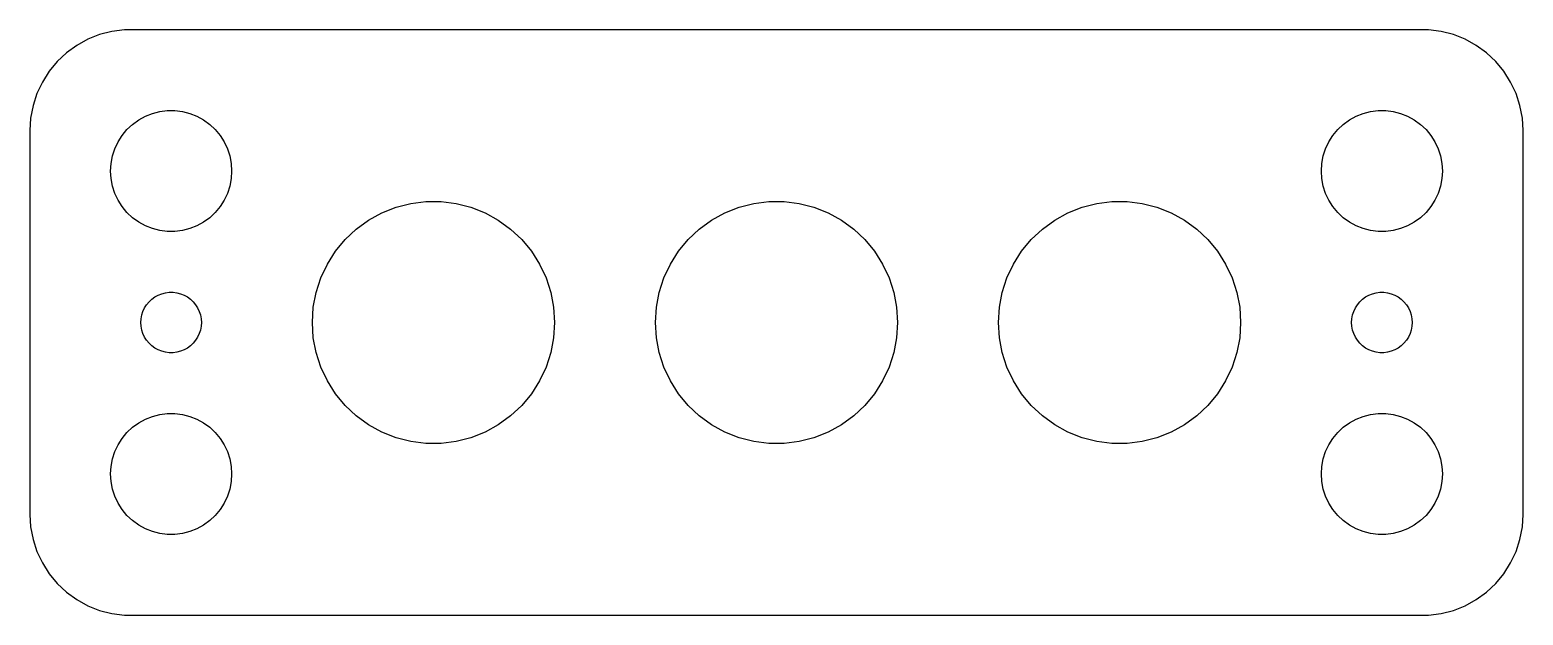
# Model space of a CAD drawing. Header units: metres. Extents: x -37 to 37, y -14.5 to 14.5.
import ezdxf

# ---------------------------------------------------------------- set-up
doc = ezdxf.new("R2010")
doc.units = ezdxf.units.M

msp = doc.modelspace()

# ---------------------------------------------------------------- linework, layer by layer
for p, q in [((-33.5451, 14.2553), (-34.1289, 14.0241)), ((-32.9369, 14.4114), (-33.5451, 14.2553)), ((-32.3139, 14.4901), (-32.9369, 14.4114)), ((32.3139, 14.4901), (-32.3139, 14.4901)), ((32.9369, 14.4114), (32.3139, 14.4901)), ((33.5451, 14.2553), (32.9369, 14.4114)), ((34.1289, 14.0241), (33.5451, 14.2553)), ((-35.1871, 13.3526), (-35.6448, 12.9227)), ((-34.6791, 13.7216), (-35.1871, 13.3526)), ((-34.1289, 14.0241), (-34.6791, 13.7216)), ((34.6791, 13.7216), (34.1289, 14.0241)), ((35.1871, 13.3526), (34.6791, 13.7216)), ((35.6448, 12.9227), (35.1871, 13.3526)), ((-35.6448, 12.9227), (-36.0451, 12.4389)), ((36.0451, 12.4389), (35.6448, 12.9227)), ((-36.3815, 11.9088), (-36.6489, 11.3406)), ((-36.0451, 12.4389), (-36.3815, 11.9088)), ((36.3815, 11.9088), (36.0451, 12.4389)), ((36.6489, 11.3406), (36.3815, 11.9088)), ((-36.6489, 11.3406), (-36.8429, 10.7434)), ((36.8429, 10.7434), (36.6489, 11.3406)), ((-36.8429, 10.7434), (-36.9606, 10.1267)), ((-30.927, 10.3532), (-30.5621, 10.4469)), ((-30.5621, 10.4469), (-30.1884, 10.4941)), ((-30.1884, 10.4941), (-29.8116, 10.4941)), ((-29.8116, 10.4941), (-29.4379, 10.4469)), ((-29.4379, 10.4469), (-29.0729, 10.3532)), ((29.0729, 10.3532), (29.4379, 10.4469)), ((29.4379, 10.4469), (29.8116, 10.4941)), ((29.8116, 10.4941), (30.1884, 10.4941)), ((30.1884, 10.4941), (30.5621, 10.4469)), ((30.5621, 10.4469), (30.927, 10.3532)), ((36.9606, 10.1267), (36.8429, 10.7434)), ((-36.9606, 10.1267), (-37, 9.5)), ((-32.1869, 9.55363), (-31.9123, 9.81154)), ((-31.9123, 9.81154), (-31.6075, 10.033)), ((-31.6075, 10.033), (-31.2773, 10.2145)), ((-31.2773, 10.2145), (-30.927, 10.3532)), ((-29.0729, 10.3532), (-28.7227, 10.2145)), ((-28.7227, 10.2145), (-28.3925, 10.033)), ((-28.3925, 10.033), (-28.0877, 9.81154)), ((-28.0877, 9.81154), (-27.8131, 9.55363)), ((27.8131, 9.55363), (28.0877, 9.81154)), ((28.0877, 9.81154), (28.3925, 10.033)), ((28.3925, 10.033), (28.7227, 10.2145)), ((28.7227, 10.2145), (29.0729, 10.3532)), ((30.927, 10.3532), (31.2773, 10.2145)), ((31.2773, 10.2145), (31.6075, 10.033)), ((31.6075, 10.033), (31.9123, 9.81154)), ((31.9123, 9.81154), (32.1869, 9.55363)), ((37, 9.5), (36.9606, 10.1267)), ((-37, 9.5), (-37, -9.5)), ((-32.7893, 8.60437), (-32.6289, 8.94525)), ((-32.6289, 8.94525), (-32.427, 9.26335)), ((-32.427, 9.26335), (-32.1869, 9.55363)), ((-27.8131, 9.55363), (-27.5729, 9.26335)), ((-27.5729, 9.26335), (-27.3711, 8.94525)), ((-27.3711, 8.94525), (-27.2107, 8.60437)), ((27.2107, 8.60437), (27.3711, 8.94525)), ((27.3711, 8.94525), (27.5729, 9.26335)), ((27.5729, 9.26335), (27.8131, 9.55363)), ((32.1869, 9.55363), (32.427, 9.26335)), ((32.427, 9.26335), (32.6289, 8.94525)), ((32.6289, 8.94525), (32.7893, 8.60437)), ((37, -9.5), (37, 9.5)), ((-32.9763, 7.87599), (-32.9057, 8.24606)), ((-32.9057, 8.24606), (-32.7893, 8.60437)), ((-27.2107, 8.60437), (-27.0942, 8.24606)), ((-27.0942, 8.24606), (-27.0237, 7.87599)), ((27.0237, 7.87599), (27.0942, 8.24606)), ((27.0942, 8.24606), (27.2107, 8.60437)), ((32.7893, 8.60437), (32.9057, 8.24606)), ((32.9057, 8.24606), (32.9763, 7.87599)), ((-33, 7.5), (-32.9763, 7.87599)), ((-32.9763, 7.12399), (-33, 7.5)), ((-27.0237, 7.87599), (-27, 7.5)), ((-27, 7.5), (-27.0237, 7.12399)), ((27, 7.5), (27.0237, 7.87599)), ((27.0237, 7.12399), (27, 7.5)), ((32.9763, 7.87599), (33, 7.5)), ((33, 7.5), (32.9763, 7.12399)), ((-32.9057, 6.75392), (-32.9763, 7.12399)), ((-32.7893, 6.39561), (-32.9057, 6.75392)), ((-27.0942, 6.75392), (-27.2107, 6.39561)), ((-27.0237, 7.12399), (-27.0942, 6.75392)), ((27.0942, 6.75392), (27.0237, 7.12399)), ((27.2107, 6.39561), (27.0942, 6.75392)), ((32.9057, 6.75392), (32.7893, 6.39561)), ((32.9763, 7.12399), (32.9057, 6.75392)), ((-32.6289, 6.05473), (-32.7893, 6.39561)), ((-32.427, 5.73663), (-32.6289, 6.05473)), ((-27.3711, 6.05473), (-27.5729, 5.73663)), ((-27.2107, 6.39561), (-27.3711, 6.05473)), ((-18.1243, 5.89372), (-17.3767, 5.98816)), ((-17.3767, 5.98816), (-16.6232, 5.98816)), ((-16.6232, 5.98816), (-15.8757, 5.89372)), ((-1.12428, 5.89372), (-0.37674, 5.98816)), ((-0.37674, 5.98816), (0.37674, 5.98816)), ((0.37674, 5.98816), (1.12428, 5.89372)), ((15.8757, 5.89372), (16.6232, 5.98816)), ((16.6232, 5.98816), (17.3767, 5.98816)), ((17.3767, 5.98816), (18.1243, 5.89372)), ((27.3711, 6.05473), (27.2107, 6.39561)), ((27.5729, 5.73663), (27.3711, 6.05473)), ((32.6289, 6.05473), (32.427, 5.73663)), ((32.7893, 6.39561), (32.6289, 6.05473)), ((-32.1869, 5.44635), (-32.427, 5.73663)), ((-31.9123, 5.18845), (-32.1869, 5.44635)), ((-31.6075, 4.96701), (-31.9123, 5.18845)), ((-28.0877, 5.18845), (-28.3925, 4.96701)), ((-27.8131, 5.44635), (-28.0877, 5.18845)), ((-27.5729, 5.73663), (-27.8131, 5.44635)), ((-20.215, 5.06596), (-19.5547, 5.42896)), ((-19.5547, 5.42896), (-18.8541, 5.70633)), ((-18.8541, 5.70633), (-18.1243, 5.89372)), ((-15.8757, 5.89372), (-15.1459, 5.70633)), ((-15.1459, 5.70633), (-14.4453, 5.42896)), ((-14.4453, 5.42896), (-13.785, 5.06596)), ((-3.21495, 5.06596), (-2.55467, 5.42896)), ((-2.55467, 5.42896), (-1.8541, 5.70633)), ((-1.8541, 5.70633), (-1.12428, 5.89372)), ((1.12428, 5.89372), (1.8541, 5.70633)), ((1.8541, 5.70633), (2.55467, 5.42896)), ((2.55467, 5.42896), (3.21495, 5.06596)), ((13.785, 5.06596), (14.4453, 5.42896)), ((14.4453, 5.42896), (15.1459, 5.70633)), ((15.1459, 5.70633), (15.8757, 5.89372)), ((18.1243, 5.89372), (18.8541, 5.70633)), ((18.8541, 5.70633), (19.5547, 5.42896)), ((19.5547, 5.42896), (20.215, 5.06596)), ((27.8131, 5.44635), (27.5729, 5.73663)), ((28.0877, 5.18845), (27.8131, 5.44635)), ((28.3925, 4.96701), (28.0877, 5.18845)), ((31.9123, 5.18845), (31.6075, 4.96701)), ((32.1869, 5.44635), (31.9123, 5.18845)), ((32.427, 5.73663), (32.1869, 5.44635)), ((-31.2773, 4.78551), (-31.6075, 4.96701)), ((-30.927, 4.64682), (-31.2773, 4.78551)), ((-30.5621, 4.55313), (-30.927, 4.64682)), ((-30.1884, 4.50591), (-30.5621, 4.55313)), ((-29.8116, 4.50591), (-30.1884, 4.50591)), ((-29.4379, 4.55313), (-29.8116, 4.50591)), ((-29.0729, 4.64682), (-29.4379, 4.55313)), ((-28.7227, 4.78551), (-29.0729, 4.64682)), ((-28.3925, 4.96701), (-28.7227, 4.78551)), ((-21.3738, 4.10727), (-20.8245, 4.62308)), ((-20.8245, 4.62308), (-20.215, 5.06596)), ((-13.785, 5.06596), (-13.1754, 4.62308)), ((-13.1754, 4.62308), (-12.6262, 4.10727)), ((-4.37381, 4.10727), (-3.82454, 4.62308)), ((-3.82454, 4.62308), (-3.21495, 5.06596)), ((3.21495, 5.06596), (3.82454, 4.62308)), ((3.82454, 4.62308), (4.37381, 4.10727)), ((12.6262, 4.10727), (13.1754, 4.62308)), ((13.1754, 4.62308), (13.785, 5.06596)), ((20.215, 5.06596), (20.8245, 4.62308)), ((20.8245, 4.62308), (21.3738, 4.10727)), ((28.7227, 4.78551), (28.3925, 4.96701)), ((29.0729, 4.64682), (28.7227, 4.78551)), ((29.4379, 4.55313), (29.0729, 4.64682)), ((29.8116, 4.50591), (29.4379, 4.55313)), ((30.1884, 4.50591), (29.8116, 4.50591)), ((30.5621, 4.55313), (30.1884, 4.50591)), ((30.927, 4.64682), (30.5621, 4.55313)), ((31.2773, 4.78551), (30.927, 4.64682)), ((31.6075, 4.96701), (31.2773, 4.78551)), ((-21.8541, 3.5267), (-21.3738, 4.10727)), ((-12.6262, 4.10727), (-12.1459, 3.5267)), ((-4.8541, 3.5267), (-4.37381, 4.10727)), ((4.37381, 4.10727), (4.8541, 3.5267)), ((12.1459, 3.5267), (12.6262, 4.10727)), ((21.3738, 4.10727), (21.8541, 3.5267)), ((-22.2578, 2.89052), (-21.8541, 3.5267)), ((-12.1459, 3.5267), (-11.7422, 2.89052)), ((-5.25783, 2.89052), (-4.8541, 3.5267)), ((4.8541, 3.5267), (5.25783, 2.89052)), ((11.7422, 2.89052), (12.1459, 3.5267)), ((21.8541, 3.5267), (22.2578, 2.89052)), ((-22.5787, 2.20874), (-22.2578, 2.89052)), ((-11.7422, 2.89052), (-11.4213, 2.20874)), ((-5.57864, 2.20874), (-5.25783, 2.89052)), ((5.25783, 2.89052), (5.57864, 2.20874)), ((11.4213, 2.20874), (11.7422, 2.89052)), ((22.2578, 2.89052), (22.5787, 2.20874)), ((-30.2811, 1.47342), (-30.0942, 1.49704)), ((-30.0942, 1.49704), (-29.9058, 1.49704)), ((-29.9058, 1.49704), (-29.7189, 1.47342)), ((-22.9527, 0.751999), (-22.8115, 1.49213)), ((-22.8115, 1.49213), (-22.5787, 2.20874)), ((-11.4213, 2.20874), (-11.1885, 1.49213)), ((-11.1885, 1.49213), (-11.0473, 0.751999)), ((-5.95268, 0.751999), (-5.81149, 1.49213)), ((-5.81149, 1.49213), (-5.57864, 2.20874)), ((5.57864, 2.20874), (5.81149, 1.49213)), ((5.81149, 1.49213), (5.95268, 0.751999)), ((11.0473, 0.751999), (11.1885, 1.49213)), ((11.1885, 1.49213), (11.4213, 2.20874)), ((22.5787, 2.20874), (22.8115, 1.49213)), ((22.8115, 1.49213), (22.9527, 0.751999)), ((29.7189, 1.47342), (29.9058, 1.49704)), ((29.9058, 1.49704), (30.0942, 1.49704)), ((30.0942, 1.49704), (30.2811, 1.47342)), ((-31.3145, 0.722626), (-31.2135, 0.881668)), ((-31.2135, 0.881668), (-31.0934, 1.02681)), ((-31.0934, 1.02681), (-30.9561, 1.15576)), ((-30.9561, 1.15576), (-30.8037, 1.26648)), ((-30.8037, 1.26648), (-30.6387, 1.35724)), ((-30.6387, 1.35724), (-30.4635, 1.42657)), ((-30.4635, 1.42657), (-30.2811, 1.47342)), ((-29.7189, 1.47342), (-29.5365, 1.42657)), ((-29.5365, 1.42657), (-29.3613, 1.35724)), ((-29.3613, 1.35724), (-29.1963, 1.26648)), ((-29.1963, 1.26648), (-29.0439, 1.15576)), ((-29.0439, 1.15576), (-28.9065, 1.02681)), ((-28.9065, 1.02681), (-28.7865, 0.881668)), ((-28.7865, 0.881668), (-28.6855, 0.722626)), ((-23, 0), (-22.9527, 0.751999)), ((-11.0473, 0.751999), (-11, 0)), ((-6, 0), (-5.95268, 0.751999)), ((5.95268, 0.751999), (6, 0)), ((11, 0), (11.0473, 0.751999)), ((22.9527, 0.751999), (23, 0)), ((28.6855, 0.722626), (28.7865, 0.881668)), ((28.7865, 0.881668), (28.9065, 1.02681)), ((28.9065, 1.02681), (29.0439, 1.15576)), ((29.0439, 1.15576), (29.1963, 1.26648)), ((29.1963, 1.26648), (29.3613, 1.35724)), ((29.3613, 1.35724), (29.5365, 1.42657)), ((29.5365, 1.42657), (29.7189, 1.47342)), ((30.2811, 1.47342), (30.4635, 1.42657)), ((30.4635, 1.42657), (30.6387, 1.35724)), ((30.6387, 1.35724), (30.8037, 1.26648)), ((30.8037, 1.26648), (30.9561, 1.15576)), ((30.9561, 1.15576), (31.0934, 1.02681)), ((31.0934, 1.02681), (31.2135, 0.881668)), ((31.2135, 0.881668), (31.3145, 0.722626)), ((-31.5, 0), (-31.4882, 0.187988)), ((-31.4882, -0.187988), (-31.5, 0)), ((-31.4882, 0.187988), (-31.4529, 0.373032)), ((-31.4529, 0.373032), (-31.3947, 0.552185)), ((-31.3947, 0.552185), (-31.3145, 0.722626)), ((-28.6855, 0.722626), (-28.6053, 0.552185)), ((-28.6053, 0.552185), (-28.5471, 0.373032)), ((-28.5471, 0.373032), (-28.5118, 0.187988)), ((-28.5118, 0.187988), (-28.5, 0)), ((-28.5, 0), (-28.5118, -0.187988)), ((-22.9527, -0.751999), (-23, 0)), ((-11, 0), (-11.0473, -0.751999)), ((-5.95268, -0.751999), (-6, 0)), ((6, 0), (5.95268, -0.751999)), ((11.0473, -0.751999), (11, 0)), ((23, 0), (22.9527, -0.751999)), ((28.5, 0), (28.5118, 0.187988)), ((28.5118, -0.187988), (28.5, 0)), ((28.5118, 0.187988), (28.5471, 0.373032)), ((28.5471, 0.373032), (28.6053, 0.552185)), ((28.6053, 0.552185), (28.6855, 0.722626)), ((31.3145, 0.722626), (31.3947, 0.552185)), ((31.3947, 0.552185), (31.4529, 0.373032)), ((31.4529, 0.373032), (31.4882, 0.187988)), ((31.4882, 0.187988), (31.5, 0)), ((31.5, 0), (31.4882, -0.187988)), ((-31.4529, -0.373032), (-31.4882, -0.187988)), ((-31.3947, -0.552185), (-31.4529, -0.373032)), ((-31.3145, -0.722626), (-31.3947, -0.552185)), ((-31.2135, -0.881668), (-31.3145, -0.722626)), ((-28.6855, -0.722626), (-28.7865, -0.881668)), ((-28.6053, -0.552185), (-28.6855, -0.722626)), ((-28.5471, -0.373032), (-28.6053, -0.552185)), ((-28.5118, -0.187988), (-28.5471, -0.373032)), ((28.5471, -0.373032), (28.5118, -0.187988)), ((28.6053, -0.552185), (28.5471, -0.373032)), ((28.6855, -0.722626), (28.6053, -0.552185)), ((28.7865, -0.881668), (28.6855, -0.722626)), ((31.3145, -0.722626), (31.2135, -0.881668)), ((31.3947, -0.552185), (31.3145, -0.722626)), ((31.4529, -0.373032), (31.3947, -0.552185)), ((31.4882, -0.187988), (31.4529, -0.373032)), ((-31.0934, -1.02681), (-31.2135, -0.881668)), ((-30.9561, -1.15576), (-31.0934, -1.02681)), ((-30.8037, -1.26648), (-30.9561, -1.15576)), ((-30.6387, -1.35724), (-30.8037, -1.26648)), ((-30.4635, -1.42657), (-30.6387, -1.35724)), ((-30.2811, -1.47342), (-30.4635, -1.42657)), ((-30.0942, -1.49704), (-30.2811, -1.47342)), ((-29.7189, -1.47342), (-29.9058, -1.49704)), ((-29.5365, -1.42657), (-29.7189, -1.47342)), ((-29.3613, -1.35724), (-29.5365, -1.42657)), ((-29.1963, -1.26648), (-29.3613, -1.35724)), ((-29.0439, -1.15576), (-29.1963, -1.26648)), ((-28.9065, -1.02681), (-29.0439, -1.15576)), ((-28.7865, -0.881668), (-28.9065, -1.02681)), ((-22.8115, -1.49213), (-22.9527, -0.751999)), ((-11.0473, -0.751999), (-11.1885, -1.49213)), ((-5.81149, -1.49213), (-5.95268, -0.751999)), ((5.95268, -0.751999), (5.81149, -1.49213)), ((11.1885, -1.49213), (11.0473, -0.751999)), ((22.9527, -0.751999), (22.8115, -1.49213)), ((28.9065, -1.02681), (28.7865, -0.881668)), ((29.0439, -1.15576), (28.9065, -1.02681)), ((29.1963, -1.26648), (29.0439, -1.15576)), ((29.3613, -1.35724), (29.1963, -1.26648)), ((29.5365, -1.42657), (29.3613, -1.35724)), ((29.7189, -1.47342), (29.5365, -1.42657)), ((29.9058, -1.49704), (29.7189, -1.47342)), ((30.2811, -1.47342), (30.0942, -1.49704)), ((30.4635, -1.42657), (30.2811, -1.47342)), ((30.6387, -1.35724), (30.4635, -1.42657)), ((30.8037, -1.26648), (30.6387, -1.35724)), ((30.9561, -1.15576), (30.8037, -1.26648)), ((31.0934, -1.02681), (30.9561, -1.15576)), ((31.2135, -0.881668), (31.0934, -1.02681)), ((-29.9058, -1.49704), (-30.0942, -1.49704)), ((-22.5787, -2.20874), (-22.8115, -1.49213)), ((-22.2578, -2.89052), (-22.5787, -2.20874)), ((-11.4213, -2.20874), (-11.7422, -2.89052)), ((-11.1885, -1.49213), (-11.4213, -2.20874)), ((-5.57864, -2.20874), (-5.81149, -1.49213)), ((-5.25783, -2.89052), (-5.57864, -2.20874)), ((5.57864, -2.20874), (5.25783, -2.89052)), ((5.81149, -1.49213), (5.57864, -2.20874)), ((11.4213, -2.20874), (11.1885, -1.49213)), ((11.7422, -2.89052), (11.4213, -2.20874)), ((22.5787, -2.20874), (22.2578, -2.89052)), ((22.8115, -1.49213), (22.5787, -2.20874)), ((30.0942, -1.49704), (29.9058, -1.49704)), ((-21.8541, -3.5267), (-22.2578, -2.89052)), ((-11.7422, -2.89052), (-12.1459, -3.5267)), ((-4.8541, -3.5267), (-5.25783, -2.89052)), ((5.25783, -2.89052), (4.8541, -3.5267)), ((12.1459, -3.5267), (11.7422, -2.89052)), ((22.2578, -2.89052), (21.8541, -3.5267)), ((-21.3738, -4.10727), (-21.8541, -3.5267)), ((-12.1459, -3.5267), (-12.6262, -4.10727)), ((-4.37381, -4.10727), (-4.8541, -3.5267)), ((4.8541, -3.5267), (4.37381, -4.10727)), ((12.6262, -4.10727), (12.1459, -3.5267)), ((21.8541, -3.5267), (21.3738, -4.10727)), ((-20.8245, -4.62308), (-21.3738, -4.10727)), ((-12.6262, -4.10727), (-13.1754, -4.62308)), ((-3.82454, -4.62308), (-4.37381, -4.10727)), ((4.37381, -4.10727), (3.82454, -4.62308)), ((13.1754, -4.62308), (12.6262, -4.10727)), ((21.3738, -4.10727), (20.8245, -4.62308)), ((-31.9123, -5.18845), (-31.6075, -4.96701)), ((-31.6075, -4.96701), (-31.2773, -4.78551)), ((-31.2773, -4.78551), (-30.927, -4.64682)), ((-30.927, -4.64682), (-30.5621, -4.55313)), ((-30.5621, -4.55313), (-30.1884, -4.50591)), ((-30.1884, -4.50591), (-29.8116, -4.50591)), ((-29.8116, -4.50591), (-29.4379, -4.55313)), ((-29.4379, -4.55313), (-29.0729, -4.64682)), ((-29.0729, -4.64682), (-28.7227, -4.78551)), ((-28.7227, -4.78551), (-28.3925, -4.96701)), ((-28.3925, -4.96701), (-28.0877, -5.18845)), ((-20.215, -5.06596), (-20.8245, -4.62308)), ((-19.5547, -5.42896), (-20.215, -5.06596)), ((-13.785, -5.06596), (-14.4453, -5.42896)), ((-13.1754, -4.62308), (-13.785, -5.06596)), ((-3.21495, -5.06596), (-3.82454, -4.62308)), ((-2.55467, -5.42896), (-3.21495, -5.06596)), ((3.21495, -5.06596), (2.55467, -5.42896)), ((3.82454, -4.62308), (3.21495, -5.06596)), ((13.785, -5.06596), (13.1754, -4.62308)), ((14.4453, -5.42896), (13.785, -5.06596)), ((20.215, -5.06596), (19.5547, -5.42896)), ((20.8245, -4.62308), (20.215, -5.06596)), ((28.0877, -5.18845), (28.3925, -4.96701)), ((28.3925, -4.96701), (28.7227, -4.78551)), ((28.7227, -4.78551), (29.0729, -4.64682)), ((29.0729, -4.64682), (29.4379, -4.55313)), ((29.4379, -4.55313), (29.8116, -4.50591)), ((29.8116, -4.50591), (30.1884, -4.50591)), ((30.1884, -4.50591), (30.5621, -4.55313)), ((30.5621, -4.55313), (30.927, -4.64682)), ((30.927, -4.64682), (31.2773, -4.78551)), ((31.2773, -4.78551), (31.6075, -4.96701)), ((31.6075, -4.96701), (31.9123, -5.18845)), ((-32.6289, -6.05473), (-32.427, -5.73663)), ((-32.427, -5.73663), (-32.1869, -5.44635)), ((-32.1869, -5.44635), (-31.9123, -5.18845)), ((-28.0877, -5.18845), (-27.8131, -5.44635)), ((-27.8131, -5.44635), (-27.5729, -5.73663)), ((-27.5729, -5.73663), (-27.3711, -6.05473)), ((-18.8541, -5.70633), (-19.5547, -5.42896)), ((-18.1243, -5.89372), (-18.8541, -5.70633)), ((-17.3767, -5.98816), (-18.1243, -5.89372)), ((-15.8757, -5.89372), (-16.6232, -5.98816)), ((-15.1459, -5.70633), (-15.8757, -5.89372)), ((-14.4453, -5.42896), (-15.1459, -5.70633)), ((-1.8541, -5.70633), (-2.55467, -5.42896)), ((-1.12428, -5.89372), (-1.8541, -5.70633)), ((-0.37674, -5.98816), (-1.12428, -5.89372)), ((1.12428, -5.89372), (0.37674, -5.98816)), ((1.8541, -5.70633), (1.12428, -5.89372)), ((2.55467, -5.42896), (1.8541, -5.70633)), ((15.1459, -5.70633), (14.4453, -5.42896)), ((15.8757, -5.89372), (15.1459, -5.70633)), ((16.6232, -5.98816), (15.8757, -5.89372)), ((18.1243, -5.89372), (17.3767, -5.98816)), ((18.8541, -5.70633), (18.1243, -5.89372)), ((19.5547, -5.42896), (18.8541, -5.70633)), ((27.3711, -6.05473), (27.5729, -5.73663)), ((27.5729, -5.73663), (27.8131, -5.44635)), ((27.8131, -5.44635), (28.0877, -5.18845)), ((31.9123, -5.18845), (32.1869, -5.44635)), ((32.1869, -5.44635), (32.427, -5.73663)), ((32.427, -5.73663), (32.6289, -6.05473)), ((-32.9057, -6.75392), (-32.7893, -6.39561)), ((-32.7893, -6.39561), (-32.6289, -6.05473)), ((-27.3711, -6.05473), (-27.2107, -6.39561)), ((-27.2107, -6.39561), (-27.0942, -6.75392)), ((-16.6232, -5.98816), (-17.3767, -5.98816)), ((0.37674, -5.98816), (-0.37674, -5.98816)), ((17.3767, -5.98816), (16.6232, -5.98816)), ((27.0942, -6.75392), (27.2107, -6.39561)), ((27.2107, -6.39561), (27.3711, -6.05473)), ((32.6289, -6.05473), (32.7893, -6.39561)), ((32.7893, -6.39561), (32.9057, -6.75392)), ((-33, -7.5), (-32.9763, -7.12399)), ((-32.9763, -7.12399), (-32.9057, -6.75392)), ((-27.0942, -6.75392), (-27.0237, -7.12399)), ((-27.0237, -7.12399), (-27, -7.5)), ((27, -7.5), (27.0237, -7.12399)), ((27.0237, -7.12399), (27.0942, -6.75392)), ((32.9057, -6.75392), (32.9763, -7.12399)), ((32.9763, -7.12399), (33, -7.5)), ((-32.9763, -7.87599), (-33, -7.5)), ((-32.9057, -8.24606), (-32.9763, -7.87599)), ((-27.0237, -7.87599), (-27.0942, -8.24606)), ((-27, -7.5), (-27.0237, -7.87599)), ((27.0237, -7.87599), (27, -7.5)), ((27.0942, -8.24606), (27.0237, -7.87599)), ((32.9763, -7.87599), (32.9057, -8.24606)), ((33, -7.5), (32.9763, -7.87599)), ((-32.7893, -8.60437), (-32.9057, -8.24606)), ((-32.6289, -8.94525), (-32.7893, -8.60437)), ((-27.2107, -8.60437), (-27.3711, -8.94525)), ((-27.0942, -8.24606), (-27.2107, -8.60437)), ((27.2107, -8.60437), (27.0942, -8.24606)), ((27.3711, -8.94525), (27.2107, -8.60437)), ((32.7893, -8.60437), (32.6289, -8.94525)), ((32.9057, -8.24606), (32.7893, -8.60437)), ((-37, -9.5), (-36.9606, -10.1267)), ((-32.427, -9.26335), (-32.6289, -8.94525)), ((-32.1869, -9.55363), (-32.427, -9.26335)), ((-31.9123, -9.81154), (-32.1869, -9.55363)), ((-27.8131, -9.55363), (-28.0877, -9.81154)), ((-27.5729, -9.26335), (-27.8131, -9.55363)), ((-27.3711, -8.94525), (-27.5729, -9.26335)), ((27.5729, -9.26335), (27.3711, -8.94525)), ((27.8131, -9.55363), (27.5729, -9.26335)), ((28.0877, -9.81154), (27.8131, -9.55363)), ((32.1869, -9.55363), (31.9123, -9.81154)), ((32.427, -9.26335), (32.1869, -9.55363)), ((32.6289, -8.94525), (32.427, -9.26335)), ((36.9606, -10.1267), (37, -9.5)), ((-36.9606, -10.1267), (-36.8429, -10.7434)), ((-31.6075, -10.033), (-31.9123, -9.81154)), ((-31.2773, -10.2145), (-31.6075, -10.033)), ((-30.927, -10.3532), (-31.2773, -10.2145)), ((-30.5621, -10.4469), (-30.927, -10.3532)), ((-29.0729, -10.3532), (-29.4379, -10.4469)), ((-28.7227, -10.2145), (-29.0729, -10.3532)), ((-28.3925, -10.033), (-28.7227, -10.2145)), ((-28.0877, -9.81154), (-28.3925, -10.033)), ((28.3925, -10.033), (28.0877, -9.81154)), ((28.7227, -10.2145), (28.3925, -10.033)), ((29.0729, -10.3532), (28.7227, -10.2145)), ((29.4379, -10.4469), (29.0729, -10.3532)), ((30.927, -10.3532), (30.5621, -10.4469)), ((31.2773, -10.2145), (30.927, -10.3532)), ((31.6075, -10.033), (31.2773, -10.2145)), ((31.9123, -9.81154), (31.6075, -10.033)), ((36.8429, -10.7434), (36.9606, -10.1267)), ((-36.8429, -10.7434), (-36.6489, -11.3406)), ((-30.1884, -10.4941), (-30.5621, -10.4469)), ((-29.8116, -10.4941), (-30.1884, -10.4941)), ((-29.4379, -10.4469), (-29.8116, -10.4941)), ((29.8116, -10.4941), (29.4379, -10.4469)), ((30.1884, -10.4941), (29.8116, -10.4941)), ((30.5621, -10.4469), (30.1884, -10.4941)), ((36.6489, -11.3406), (36.8429, -10.7434)), ((-36.6489, -11.3406), (-36.3815, -11.9088)), ((36.3815, -11.9088), (36.6489, -11.3406)), ((-36.3815, -11.9088), (-36.0451, -12.4389)), ((-36.0451, -12.4389), (-35.6448, -12.9227)), ((35.6448, -12.9227), (36.0451, -12.4389)), ((36.0451, -12.4389), (36.3815, -11.9088)), ((-35.6448, -12.9227), (-35.1871, -13.3526)), ((35.1871, -13.3526), (35.6448, -12.9227)), ((-35.1871, -13.3526), (-34.6791, -13.7216)), ((-34.6791, -13.7216), (-34.1289, -14.0241)), ((-34.1289, -14.0241), (-33.5451, -14.2553)), ((33.5451, -14.2553), (34.1289, -14.0241)), ((34.1289, -14.0241), (34.6791, -13.7216)), ((34.6791, -13.7216), (35.1871, -13.3526)), ((-33.5451, -14.2553), (-32.9369, -14.4114)), ((-32.9369, -14.4114), (-32.3139, -14.4901)), ((-32.3139, -14.4901), (32.3139, -14.4901)), ((32.3139, -14.4901), (32.9369, -14.4114)), ((32.9369, -14.4114), (33.5451, -14.2553))]:
    msp.add_line(p, q)

doc.saveas('drawing.dxf')
